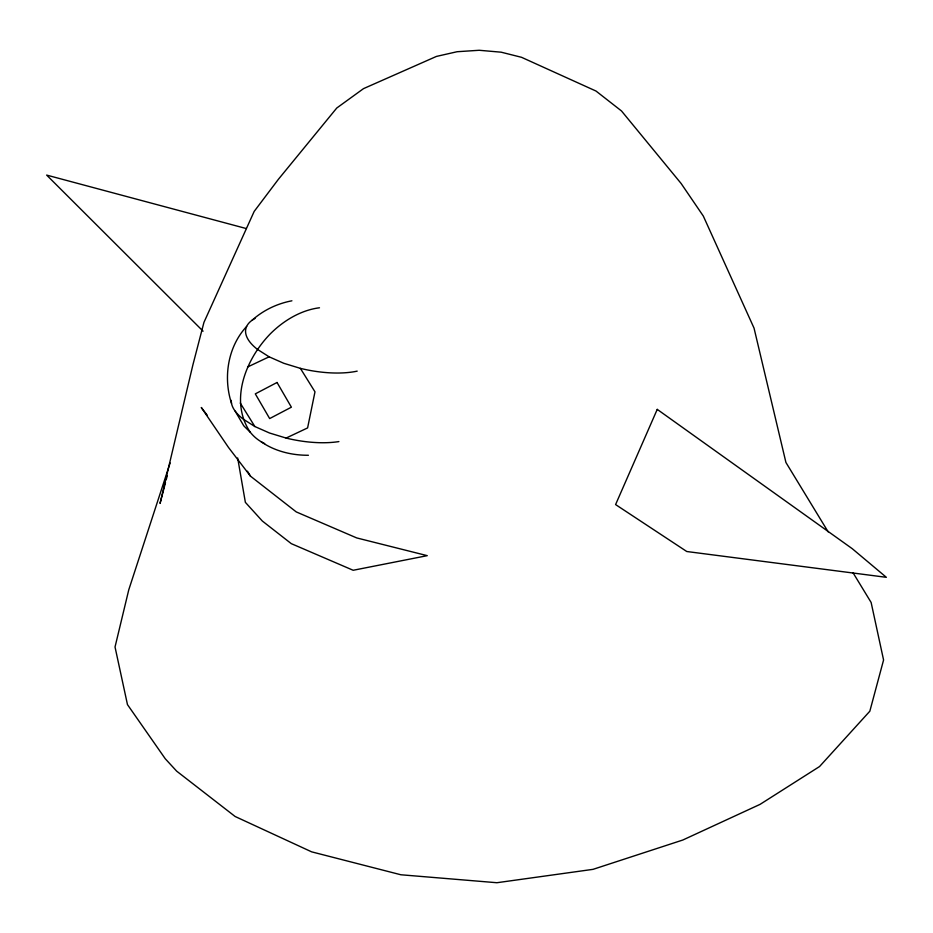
<?xml version="1.0" encoding="UTF-8"?>
<svg xmlns="http://www.w3.org/2000/svg" width="933" height="933" viewBox="0 0 933 933"><rect width="100%" height="100%" fill="white"/><g stroke="black" fill="none" stroke-linecap="round" stroke-linejoin="round"><path stroke-width="1.4" d="M264.669 443.572A78.745 55.514 -52 0 1 250.301 432.271C228.748 400.572 246.125 358.529 270.453 333.699A78.745 55.514 -52 0 1 319.483 307.785M165.491 482.536L160.056 503.423L192.909 364.838L203.942 322.386L254.173 211.429L278.407 179.288L336.766 108.018L363.508 88.635L436.434 56.423L457.112 51.723L479.2 50.277L501.173 52.19L521.535 57.31L596.012 91.049L621.518 110.98L681.113 183.474L703.33 216.094L754.039 328.113L785.924 462.465L828.154 531.857M166.214 479.749L167.299 475.573M170.121 462.978L128.766 589.819L115.027 646.989L127.471 704.613L165.258 758.751L176.64 771.125L235.128 816.492L311.622 851.841L400.898 874.769L496.892 882.723L593.038 869.346L682.804 840.027L760.068 804.363L819.547 766.541L869.836 711.203L883.574 659.993L871.13 602.473L853.03 572.745M246.65 326.445C227.769 346.726 223.034 377.48 231.524 403.371M251.98 320.334C263.281 310.223 277.054 303.633 291.912 300.799M247.642 366.961L269.124 356.814L283.784 363.287L300.379 368.36A67.934 27.733 11.6 0 0 357.187 371.136M231.314 400.385A67.934 27.733 11.6 0 0 243.163 419.092L254.861 426.533L269.509 433.005L286.116 438.067L307.598 427.92L314.981 391.825L300.379 368.36M308.403 455.269C291.877 455.362 274.85 451.269 261.147 441.752M246.184 228.527L46.65 175.089L203.079 331.18M269.124 356.814L257.426 349.374A67.934 27.733 11.6 0 1 255.071 318.421M207.371 415.407L201.283 407.488L228.492 447.443L250.452 476.145L296.251 511.914L356.698 537.921L427.256 555.66L353.175 570.273L291.306 543.659L262.325 521.022L245.367 502.351L237.67 457.963M250.289 432.282L243.781 425.833L235.198 411.185M240.259 403.056L254.861 426.533M247.455 471.2L250.452 476.145M338.889 441.589A67.934 27.733 11.6 0 1 286.116 438.067M657.24 409.377L615.593 504.578L686.793 551.52L886.35 577.317L852.202 548.651L657.24 409.377M277.043 382.483L255.304 393.866L269.66 418.567L291.388 407.185L277.043 382.483"/></g></svg>
